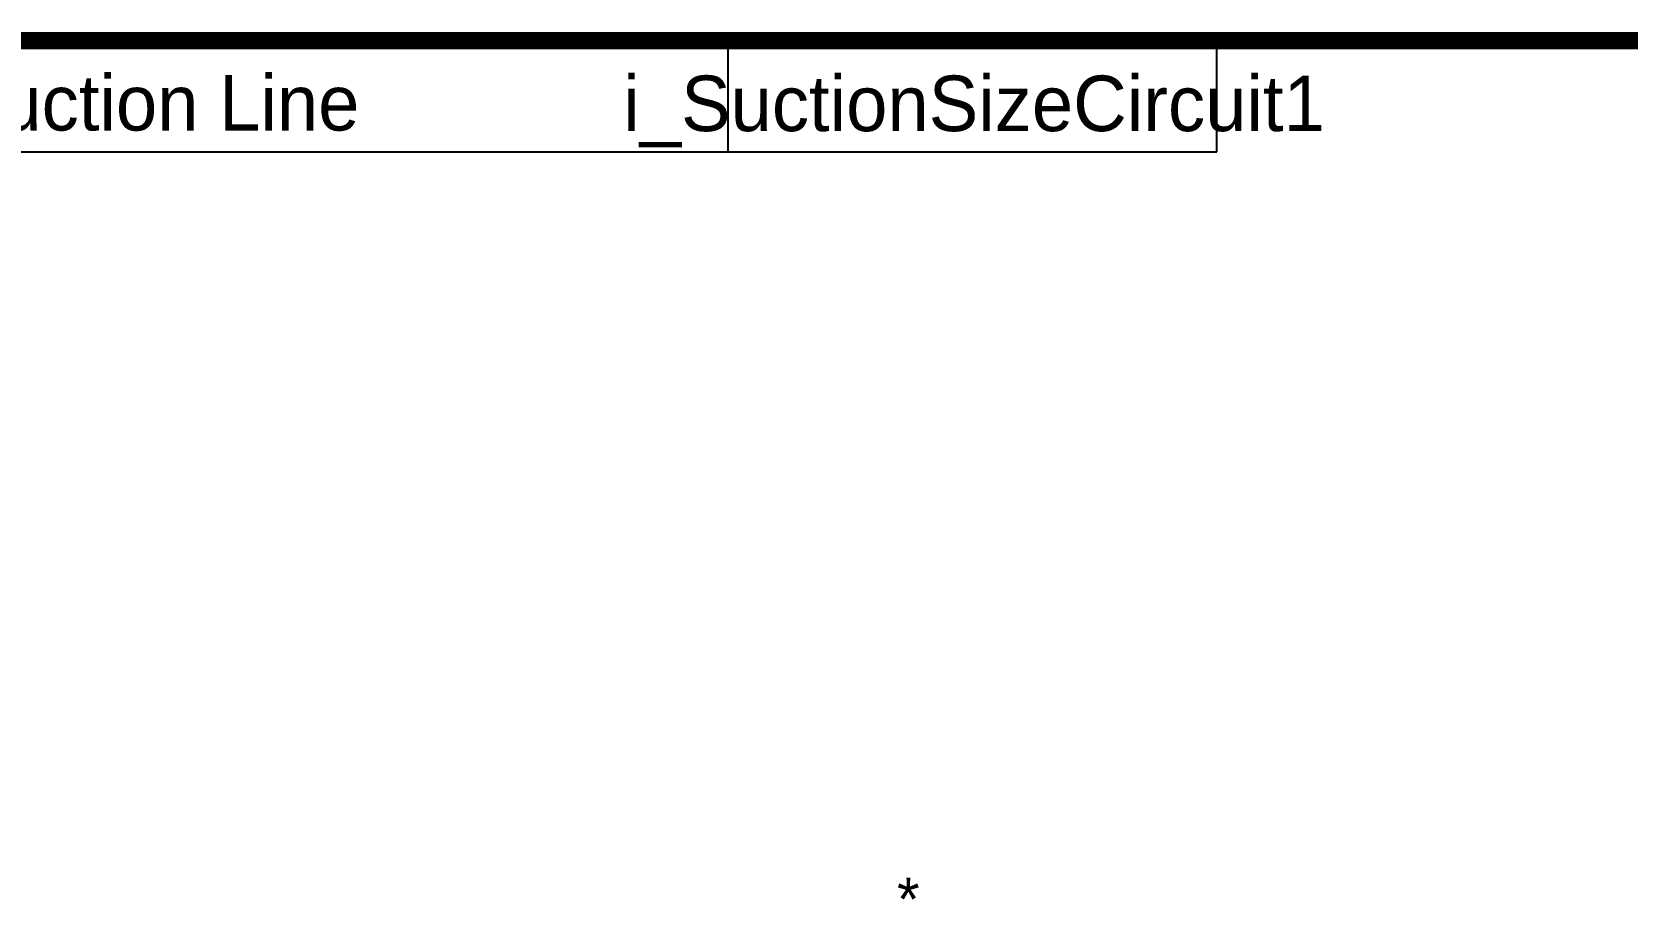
# Model space of a CAD drawing. Header units: inches. Extents: x 908 to 1218, y 494 to 690.
# Drawn here: x 1042.8 to 1111.7, y 648.8 to 686.6 of the extents above; entities that cross this region are included whole.
import ezdxf
from ezdxf.enums import TextEntityAlignment as Align

# ---------------------------------------------------------------- set-up
doc = ezdxf.new("R2010")
doc.units = ezdxf.units.IN
doc.header["$MEASUREMENT"] = 0
doc.layers.add('C1RC', color=7, linetype='Continuous')

msp = doc.modelspace()

# ---------------------------------------------------------------- linework, layer by layer
at = {"const_width": 0.7526}
msp.add_lwpolyline([(913.0442, 498.0702), (1214.0906, 498.0702), (1214.0906, 686.2242), (913.0442, 686.2242), (913.0442, 498.0702)], dxfattribs=at)
at = {"layer": 'C1RC'}
for p, q in [((1072.8427, 681.4243), (1072.8427, 686.2323)), ((1093.9678, 681.4243), (1093.9678, 686.0794)), ((1031.6437, 681.4243), (1093.9678, 681.4243))]:
    msp.add_line(p, q, dxfattribs=at)

# ---------------------------------------------------------------- texts
at = {"linetype": 'Continuous', "lineweight": 25}
msp.add_text('*', height=1.8706, dxfattribs=at).set_placement((1080.6363, 648.1893), align=Align.CENTER)
at = {"layer": 'C1RC'}
msp.add_text('Suction Line', height=2.399976, dxfattribs=at).set_placement((1039.2483, 682.339))
msp.add_text('i_SuctionSizeCircuit1', height=2.399976, dxfattribs=at).set_placement((1083.4781, 682.3122), align=Align.CENTER)

doc.saveas('drawing.dxf')
